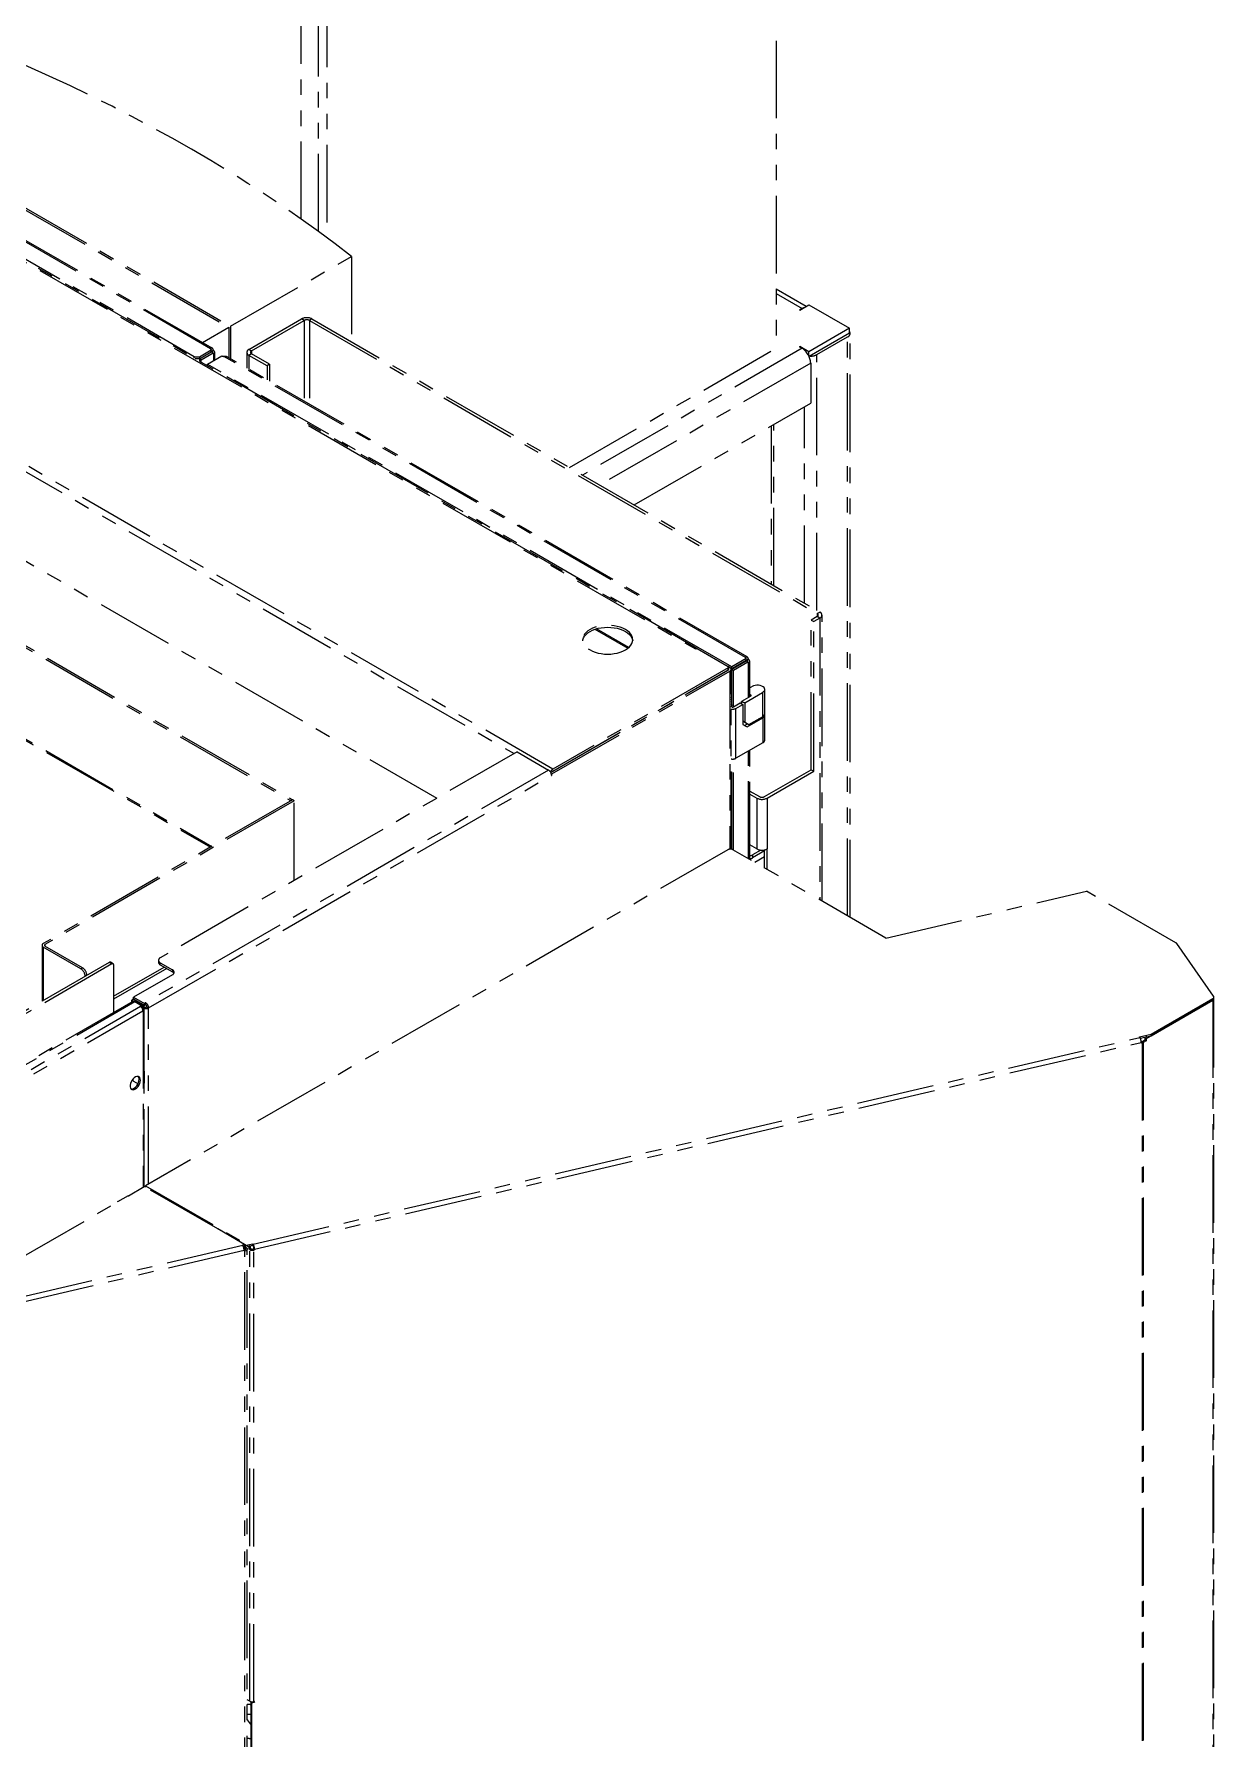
# Paper-space layout 'Blatt1' of a CAD drawing. Header units: millimetres. Extents: x 0 to 1189, y 0 to 841.
# Drawn here: x 747.1 to 843.7, y 173.7 to 313.2 of the extents above; entities that cross this region are included whole.
import ezdxf

# ---------------------------------------------------------------- set-up
doc = ezdxf.new("R2010")
doc.units = ezdxf.units.MM
doc.linetypes.add('PHANTOM', pattern=[12.7, 6.35, -1.27, 1.27, -1.27, 1.27, -1.27])

psp = doc.layouts.new('Blatt1')

# ---------------------------------------------------------------- linework, layer by layer
at = {"color": 7, "linetype": 'PHANTOM', "lineweight": 18}
for p, q in [((807.883, 350.805), (807.883, 287.523)), ((771.113, 329.578), (771.113, 296.562)), ((770.406, 297.083), (770.406, 321.821)), ((768.992, 298.098), (768.992, 321.005)), ((761.713, 287.532), (725.328, 308.537)), ((760.245, 286.832), (723.758, 307.896)), ((801.402, 262.95), (725.786, 306.603)), ((734.789, 305.568), (763.073, 289.24)), ((734.931, 305.65), (763.215, 289.321)), ((763.215, 289.321), (773.114, 295.036)), ((773.114, 295.036), (773.114, 288.057)), ((708.619, 291.942), (780.093, 250.681)), ((810.332, 290.937), (807.883, 292.351)), ((810.004, 290.789), (809.792, 290.666)), ((809.792, 290.666), (809.827, 290.646)), ((809.827, 290.646), (810.57, 291.074)), ((810.57, 291.074), (813.893, 289.156)), ((760.914, 287.993), (763.073, 289.24)), ((763.073, 289.24), (763.073, 286.747)), ((763.215, 289.321), (763.215, 286.665)), ((764.721, 287.432), (769.034, 289.922)), ((764.933, 287.31), (769.247, 289.8)), ((769.671, 289.8), (811.249, 265.798)), ((769.883, 289.922), (811.461, 265.92)), ((813.893, 289.156), (810.57, 287.237)), ((813.893, 288.747), (813.893, 289.156)), ((704.235, 287.535), (768.271, 250.568)), ((809.827, 287.666), (809.792, 287.645)), ((809.792, 287.645), (810.004, 287.523)), ((810.57, 287.237), (809.827, 287.666)), ((809.827, 287.625), (809.827, 287.666)), ((813.893, 288.747), (810.585, 286.837)), ((811.224, 287.002), (813.734, 288.452)), ((813.947, 240.923), (813.947, 288.747)), ((704.094, 287.453), (768.129, 250.486)), ((760.245, 286.832), (760.669, 286.832)), ((760.245, 286.71), (760.245, 286.832)), ((760.669, 286.669), (760.316, 286.669)), ((760.669, 286.832), (761.642, 287.394)), ((760.669, 286.669), (761.642, 287.231)), ((760.669, 286.661), (761.643, 287.223)), ((760.669, 286.832), (760.669, 286.669)), ((760.811, 286.579), (760.669, 286.661)), ((760.669, 286.661), (760.669, 286.465)), ((760.811, 286.579), (761.785, 287.142)), ((760.811, 286.383), (760.811, 286.579)), ((761.327, 286.2), (761.228, 286.143)), ((761.327, 286.208), (762.512, 286.892)), ((804.248, 261.43), (761.327, 286.208)), ((761.327, 286.085), (761.327, 286.208)), ((761.642, 287.231), (761.642, 287.394)), ((761.643, 287.223), (761.785, 287.142)), ((761.834, 287.344), (761.692, 287.262)), ((761.836, 287.34), (761.695, 287.258)), ((761.939, 286.561), (761.939, 287.141)), ((805.504, 262.252), (762.896, 286.849)), ((764.545, 287.188), (764.545, 285.897)), ((766.206, 286.085), (764.721, 286.943)), ((766.418, 286.208), (764.933, 287.065)), ((766.418, 286.208), (766.206, 286.085)), ((766.418, 286.208), (766.418, 284.816)), ((790.961, 277.754), (807.883, 287.523)), ((810.57, 286.87), (810.57, 287.237)), ((810.711, 286.298), (810.711, 283.032)), ((766.206, 286.085), (766.206, 284.938)), ((796.265, 274.692), (810.711, 283.032)), ((807.476, 281.164), (807.476, 268.22)), ((704.166, 279.821), (761.57, 246.683)), ((811.249, 265.553), (810.754, 265.267)), ((810.754, 265.267), (810.966, 265.145)), ((810.754, 253.019), (810.754, 265.267)), ((811.461, 265.43), (810.966, 265.145)), ((811.637, 242.256), (811.637, 265.675)), ((793.046, 264.517), (795.743, 262.96)), ((810.966, 252.896), (810.966, 265.145)), ((801.3, 262.891), (801.271, 262.908)), ((801.406, 262.953), (801.3, 262.891)), ((801.406, 262.953), (803.958, 261.479)), ((789.433, 252.791), (803.958, 261.177)), ((789.526, 252.682), (804.1, 261.095)), ((803.958, 261.356), (789.604, 253.07)), ((789.604, 252.907), (803.958, 261.193)), ((804.1, 261.381), (803.997, 261.44)), ((804.002, 261.254), (804.002, 261.418)), ((804.248, 261.267), (804.183, 261.304)), ((804.202, 246.511), (804.202, 261.238)), ((805.434, 262.114), (804.248, 261.43)), ((805.434, 261.951), (804.248, 261.267)), ((804.248, 261.258), (805.434, 261.943)), ((804.248, 261.267), (804.248, 261.43)), ((804.248, 258.16), (804.248, 261.258)), ((804.248, 261.258), (804.39, 261.177)), ((804.39, 261.177), (805.576, 261.861)), ((804.39, 258.168), (804.39, 261.177)), ((805.434, 261.951), (805.434, 262.114)), ((805.434, 261.943), (805.576, 261.861)), ((805.483, 261.982), (805.625, 262.064)), ((805.627, 262.06), (805.486, 261.978)), ((805.73, 259.003), (805.73, 261.861)), ((801.381, 259.705), (801.395, 259.697)), ((801.406, 259.709), (801.401, 259.717)), ((801.406, 259.703), (801.406, 259.72)), ((806.025, 259.884), (805.73, 259.713)), ((804.248, 258.95), (804.202, 258.924)), ((804.202, 258.92), (804.248, 258.945)), ((804.383, 258.164), (804.943, 258.487)), ((804.595, 258.041), (805.156, 258.365)), ((804.943, 258.487), (805.156, 258.365)), ((805.804, 259.045), (805.04, 258.604)), ((805.04, 258.432), (805.04, 258.604)), ((805.156, 258.365), (805.156, 256.732)), ((805.309, 258.503), (806.769, 259.345)), ((805.309, 258.503), (805.309, 256.905)), ((805.804, 259.127), (805.73, 259.17)), ((806.945, 257.598), (806.945, 259.59)), ((804.241, 258.164), (804.202, 258.186)), ((805.428, 256.836), (805.156, 256.994)), ((805.309, 256.905), (805.651, 256.708)), ((805.428, 256.836), (805.651, 256.708)), ((805.509, 256.528), (806.783, 257.263)), ((805.651, 256.708), (806.769, 257.353)), ((806.934, 257.508), (806.934, 257.532)), ((806.959, 255.467), (806.959, 257.508)), ((805.156, 256.732), (805.509, 256.528)), ((805.297, 256.65), (805.524, 256.781)), ((786.67, 254.478), (757.466, 237.619)), ((786.67, 254.478), (789.251, 252.988)), ((806.783, 255.222), (804.595, 253.959)), ((805.73, 245.666), (805.73, 254.614)), ((789.467, 252.716), (789.526, 252.682)), ((789.526, 252.576), (789.526, 252.682)), ((804.248, 246.502), (804.248, 253.894)), ((804.39, 246.44), (804.39, 253.895)), ((806.935, 250.815), (810.754, 253.019)), ((807.147, 250.692), (810.966, 252.896)), ((810.754, 253.019), (810.966, 252.896)), ((805.73, 251.266), (806.511, 250.815)), ((768.285, 250.559), (747.885, 238.783)), ((768.426, 250.478), (748.026, 238.701)), ((768.271, 250.568), (768.129, 250.486)), ((768.129, 250.486), (768.129, 250.47)), ((768.271, 250.551), (768.271, 250.568)), ((768.426, 250.478), (768.285, 250.559)), ((768.426, 243.947), (768.426, 250.478)), ((805.73, 251.021), (806.299, 250.692)), ((803.923, 246.464), (756.264, 218.951)), ((816.863, 239.239), (804.347, 246.464)), ((806.299, 246.528), (805.73, 246.856)), ((806.626, 246.431), (805.945, 246.038)), ((806.935, 246.364), (805.945, 245.793)), ((806.935, 244.97), (806.935, 246.449)), ((807.147, 244.848), (807.147, 246.528)), ((816.863, 239.239), (833.281, 243.068)), ((840.614, 238.835), (833.281, 243.068)), ((843.696, 234.468), (840.68, 238.778)), ((747.782, 238.64), (747.782, 234.059)), ((750.961, 236.721), (747.885, 238.497)), ((751.102, 236.803), (748.026, 238.579)), ((757.32, 237.415), (757.32, 237.252)), ((753.294, 237.241), (712.27, 213.558)), ((753.506, 237.119), (712.423, 213.402)), ((751.314, 236.109), (751.314, 236.098)), ((751.456, 236.18), (751.456, 236.191)), ((753.606, 237.129), (753.394, 237.251)), ((753.648, 237.037), (753.648, 233.138)), ((758.456, 236.232), (755.284, 234.4)), ((757.466, 237.211), (758.456, 236.64)), ((757.466, 237.048), (758.456, 236.476)), ((755.223, 234.048), (717.478, 212.258)), ((755.274, 234.22), (755.133, 234.138)), ((755.133, 233.995), (755.133, 234.138)), ((755.133, 234.138), (755.266, 234.061)), ((756.158, 233.709), (755.274, 234.22)), ((755.284, 234.4), (756.168, 233.89)), ((755.284, 234.237), (755.284, 234.4)), ((755.284, 234.237), (756.168, 233.727)), ((755.373, 234.033), (755.934, 233.709)), ((755.387, 234.025), (755.394, 234.029)), ((756.047, 233.652), (755.394, 234.029)), ((755.829, 233.649), (755.934, 233.709)), ((755.829, 233.649), (755.835, 233.646)), ((755.934, 233.587), (755.918, 233.578)), ((755.934, 233.587), (755.934, 233.709)), ((755.934, 233.595), (755.941, 233.591)), ((755.941, 233.591), (756.047, 233.652)), ((755.941, 233.552), (755.941, 233.591)), ((755.985, 233.488), (756.047, 233.523)), ((756.047, 233.645), (756.158, 233.709)), ((756.047, 233.523), (756.047, 233.652)), ((756.047, 233.534), (756.158, 233.599)), ((756.047, 233.523), (756.052, 233.52)), ((756.047, 233.279), (756.047, 233.272)), ((756.047, 233.272), (756.052, 233.276)), ((756.14, 228.342), (756.14, 233.398)), ((756.158, 233.599), (756.158, 233.709)), ((756.168, 233.89), (756.264, 233.946)), ((756.168, 233.727), (756.168, 233.89)), ((756.168, 233.727), (756.264, 233.782)), ((756.264, 233.946), (756.264, 233.782)), ((756.37, 233.599), (756.512, 233.517)), ((843.63, 234.15), (838.168, 230.997)), ((838.573, 231.362), (843.63, 234.281)), ((838.573, 231.239), (843.63, 234.159)), ((843.718, 234.281), (843.718, 234.404)), ((843.718, 165.128), (843.718, 234.273)), ((837.628, 231.141), (838.573, 231.362)), ((837.656, 231.101), (837.628, 231.141)), ((837.693, 231.034), (838.573, 231.239)), ((837.781, 230.731), (837.767, 230.727)), ((837.768, 230.634), (837.768, 230.695)), ((837.838, 230.65), (837.768, 230.634)), ((838.061, 230.883), (837.831, 230.75)), ((838.168, 230.821), (837.937, 230.689)), ((838.241, 231.162), (838.061, 231.058)), ((838.061, 231.058), (838.168, 230.997)), ((838.061, 231.058), (838.061, 230.883)), ((838.061, 230.883), (838.168, 230.821)), ((838.168, 230.997), (838.168, 230.821)), ((838.573, 231.239), (838.573, 231.362)), ((755.274, 227.525), (755.643, 227.312)), ((756.138, 228.325), (756.138, 227.345)), ((756.14, 218.88), (756.14, 227.362)), ((754.001, 217.661), (754.864, 218.159)), ((754.836, 218.143), (754.85, 218.135)), ((754.85, 218.135), (756.158, 218.89)), ((754.864, 218.159), (754.864, 218.143)), ((762.168, 215.42), (756.158, 218.89)), ((756.264, 218.951), (764.638, 214.117)), ((756.264, 218.829), (756.264, 218.951)), ((745.721, 212.865), (754.015, 217.653)), ((754.015, 217.653), (754.001, 217.661)), ((754.001, 217.645), (754.001, 217.661)), ((762.168, 215.42), (762.163, 215.417)), ((764.372, 214.142), (762.163, 215.417)), ((762.168, 215.415), (762.168, 215.42)), ((764.638, 213.995), (762.168, 215.42)), ((764.372, 214.142), (764.188, 214.1)), ((764.188, 214.1), (764.216, 214.059)), ((764.372, 214.02), (764.253, 213.992)), ((764.328, 213.686), (764.342, 213.689)), ((764.329, 213.654), (764.329, 213.593)), ((764.329, 213.593), (764.398, 213.609)), ((764.339, 213.861), (764.339, 214.012)), ((764.339, 213.861), (764.445, 213.922)), ((764.392, 213.831), (764.339, 213.861)), ((764.372, 214.02), (764.372, 214.142)), ((764.445, 214.1), (764.372, 214.142)), ((764.372, 214.058), (764.445, 214.1)), ((764.445, 213.922), (764.445, 214.1)), ((764.733, 213.932), (764.445, 214.098)), ((764.498, 213.892), (764.445, 213.922)), ((764.586, 167.582), (764.586, 213.769)), ((764.638, 214.117), (765.039, 214.211)), ((764.638, 213.995), (764.638, 214.117)), ((764.638, 213.995), (765.039, 214.088)), ((764.839, 213.993), (764.733, 213.932)), ((764.733, 213.756), (764.733, 213.932)), ((764.839, 213.818), (764.733, 213.756)), ((764.786, 213.726), (764.733, 213.756)), ((764.839, 213.993), (764.779, 214.028)), ((764.839, 213.818), (764.839, 213.993)), ((764.892, 213.787), (764.839, 213.818)), ((765.039, 214.211), (765.067, 214.171)), ((765.039, 214.088), (765.039, 214.211)), ((765.039, 214.088), (765.067, 214.048)), ((765.124, 213.784), (765.054, 213.768)), ((765.18, 213.704), (765.11, 213.688)), ((765.124, 213.845), (765.124, 213.784)), ((765.124, 213.784), (765.18, 213.704)), ((765.18, 213.765), (765.18, 213.704)), ((764.786, 176.757), (764.586, 176.872)), ((764.87, 176.695), (764.935, 176.71)), ((764.87, 176.695), (764.926, 176.614)), ((764.87, 176.695), (764.87, 145.96)), ((764.926, 176.614), (765.18, 176.674)), ((764.926, 176.614), (764.926, 145.88)), ((765.18, 176.735), (765.11, 176.719)), ((765.143, 176.726), (765.18, 176.674)), ((765.18, 176.674), (765.18, 176.735)), ((764.586, 175.235), (764.821, 174.899)), ((764.821, 174.899), (764.87, 174.843))]:
    psp.add_line(p, q, dxfattribs=at)
at = {"color": 8, "linetype": 'PHANTOM', "lineweight": 18}
for p, q in [((761.586, 287.487), (725.104, 308.547)), ((725.611, 306.585), (801.271, 262.908)), ((789.604, 253.07), (708.817, 299.707)), ((710.903, 297.932), (786.422, 254.335)), ((807.883, 292.013), (810.004, 290.789)), ((810.004, 290.748), (810.004, 290.789)), ((769.247, 289.8), (769.034, 289.922)), ((769.247, 289.8), (769.247, 283.183)), ((769.883, 289.922), (769.671, 289.8)), ((769.671, 289.8), (769.671, 282.938)), ((813.734, 241.045), (813.734, 288.452)), ((761.692, 287.262), (761.642, 287.291)), ((761.695, 287.194), (761.695, 287.258)), ((761.836, 286.502), (761.836, 287.054)), ((805.377, 262.207), (762.673, 286.86)), ((764.721, 287.432), (764.933, 287.31)), ((764.933, 287.065), (764.721, 286.943)), ((764.721, 286.943), (764.721, 285.796)), ((764.933, 287.31), (764.933, 287.065)), ((810.004, 287.523), (792.022, 277.142)), ((810.711, 286.298), (793.436, 276.325)), ((811.224, 266.057), (811.224, 287.002)), ((810.199, 266.649), (810.199, 282.736)), ((807.688, 268.098), (807.688, 281.287)), ((704.094, 279.982), (761.672, 246.742)), ((811.249, 265.798), (811.461, 265.92)), ((811.249, 265.798), (811.249, 265.553)), ((811.461, 265.43), (811.249, 265.553)), ((811.461, 265.43), (811.461, 242.358)), ((795.826, 263.03), (793.179, 264.558)), ((803.958, 261.193), (803.958, 261.356)), ((803.958, 261.177), (803.958, 261.193)), ((804.1, 261.095), (804.1, 246.514)), ((805.483, 261.982), (805.434, 262.011)), ((805.486, 261.914), (805.486, 261.978)), ((805.627, 258.943), (805.627, 261.774)), ((805.804, 259.045), (805.804, 259.127)), ((806.769, 259.345), (806.769, 257.353)), ((804.595, 253.959), (804.595, 258.041)), ((806.783, 257.263), (806.783, 255.222)), ((805.627, 245.725), (805.627, 254.555)), ((789.251, 252.988), (756.264, 233.946)), ((756.512, 233.517), (789.498, 252.56)), ((789.496, 252.593), (789.526, 252.576)), ((806.299, 250.692), (806.299, 246.528)), ((807.147, 250.692), (807.147, 246.528)), ((805.856, 245.757), (805.73, 245.684)), ((805.945, 246.038), (805.945, 245.793)), ((806.935, 245.891), (806.138, 245.43)), ((748.026, 238.701), (748.026, 238.579)), ((747.885, 238.497), (747.885, 234.118)), ((750.961, 236.721), (751.102, 236.803)), ((751.456, 236.191), (751.314, 236.109)), ((753.506, 237.119), (753.294, 237.241)), ((753.648, 234.475), (757.785, 236.864)), ((757.998, 236.741), (753.648, 234.23)), ((757.466, 237.048), (757.466, 237.211)), ((758.456, 236.64), (758.456, 236.476)), ((717.628, 212.243), (755.373, 234.033)), ((718.298, 211.976), (755.835, 233.646)), ((718.51, 211.609), (756.047, 233.279)), ((755.987, 233.483), (756.052, 233.52)), ((756.047, 233.279), (756.052, 233.276)), ((756.052, 233.276), (756.052, 218.829)), ((756.512, 219.094), (756.512, 233.517)), ((843.623, 234.155), (843.63, 234.15)), ((843.63, 234.159), (843.63, 234.281)), ((843.63, 234.15), (843.63, 165.006)), ((765.067, 214.171), (837.656, 231.101)), ((765.18, 213.765), (837.768, 230.695)), ((837.781, 230.731), (837.838, 230.65)), ((837.831, 230.75), (837.937, 230.689)), ((837.838, 230.65), (837.838, 161.857)), ((837.937, 230.689), (837.937, 161.895)), ((755.239, 227.541), (755.239, 227.705)), ((764.216, 214.059), (737.392, 207.803)), ((764.329, 213.654), (737.622, 207.425)), ((764.342, 213.689), (764.398, 213.609)), ((764.392, 213.831), (764.498, 213.892)), ((764.392, 213.708), (764.392, 213.831)), ((764.398, 167.421), (764.398, 213.609)), ((764.892, 213.787), (764.786, 213.726)), ((764.786, 176.757), (764.786, 213.726)), ((765.054, 213.768), (765.11, 213.688)), ((765.067, 214.048), (765.067, 214.171)), ((765.11, 176.719), (765.11, 213.688)), ((765.124, 213.845), (765.18, 213.765))]:
    psp.add_line(p, q, dxfattribs=at)
at = {"color": 7, "linetype": 'PHANTOM', "lineweight": 18, "flags": 128}
for points in [[(773.114, 295.036), (771.775, 296.066), (770.407, 297.083), (769.009, 298.086), (767.582, 299.076), (766.127, 300.052), (764.645, 301.014), (763.134, 301.962), (761.597, 302.895), (760.033, 303.813), (758.443, 304.716), (756.827, 305.603), (755.185, 306.475), (753.519, 307.331), (751.828, 308.171), (750.113, 308.994), (748.375, 309.801), (746.614, 310.591), (744.83, 311.364)], [(810.004, 290.789), (810.142, 290.852), (810.225, 290.875)], [(792.645, 262.826), (792.846, 262.724), (793.069, 262.638), (793.31, 262.569), (793.564, 262.52), (793.827, 262.49), (794.094, 262.479), (794.362, 262.49), (794.625, 262.52), (794.879, 262.569), (795.119, 262.638), (795.342, 262.724), (795.544, 262.826), (795.721, 262.942), (795.87, 263.071), (795.988, 263.21), (796.074, 263.357), (796.127, 263.508), (796.144, 263.663), (796.127, 263.817), (796.074, 263.969), (795.988, 264.116), (795.87, 264.255), (795.721, 264.383), (795.544, 264.5), (795.342, 264.602), (795.119, 264.688), (794.879, 264.756), (794.625, 264.806), (794.362, 264.836), (794.094, 264.846), (793.827, 264.836), (793.564, 264.806), (793.31, 264.756), (793.069, 264.688), (792.846, 264.602), (792.645, 264.5), (792.468, 264.383), (792.319, 264.255), (792.2, 264.116), (792.114, 263.969), (792.062, 263.817), (792.044, 263.663), (792.062, 263.508), (792.114, 263.357), (792.2, 263.21), (792.319, 263.071), (792.468, 262.942), (792.645, 262.826)], [(792.049, 263.581), (792.062, 263.654), (792.114, 263.806), (792.2, 263.952), (792.319, 264.091), (792.468, 264.22), (792.645, 264.336), (792.846, 264.438), (793.069, 264.524), (793.31, 264.593), (793.564, 264.643), (793.827, 264.673), (794.094, 264.683), (794.362, 264.673), (794.625, 264.643), (794.879, 264.593), (795.119, 264.524), (795.342, 264.438), (795.544, 264.336), (795.721, 264.22), (795.87, 264.091), (795.988, 263.952), (796.074, 263.806), (796.127, 263.654), (796.139, 263.581)], [(806.769, 259.345), (806.859, 259.412), (806.918, 259.488), (806.944, 259.571), (806.934, 259.655), (806.89, 259.735), (806.814, 259.806), (806.71, 259.865), (806.585, 259.908), (806.445, 259.932), (806.3, 259.936), (806.157, 259.919), (806.025, 259.884)], [(804.202, 258.598), (804.203, 258.597), (804.248, 258.548)], [(804.202, 258.375), (804.247, 258.29), (804.248, 258.287)], [(806.635, 257.217), (806.501, 257.187), (806.475, 257.183)], [(806.783, 257.263), (806.874, 257.331), (806.934, 257.409), (806.959, 257.494), (806.946, 257.579), (806.944, 257.584)], [(789.498, 252.56), (789.499, 252.554), (789.502, 252.55), (789.507, 252.55), (789.512, 252.551), (789.518, 252.556), (789.522, 252.562), (789.525, 252.569), (789.526, 252.576)], [(843.63, 234.281), (843.659, 234.3), (843.682, 234.322), (843.7, 234.345), (843.712, 234.369), (843.718, 234.394), (843.717, 234.419), (843.71, 234.444), (843.696, 234.468)], [(755.84, 227.607), (755.826, 227.721), (755.787, 227.812), (755.725, 227.876), (755.643, 227.907), (755.547, 227.903), (755.442, 227.866), (755.336, 227.797), (755.235, 227.701), (755.145, 227.583), (755.072, 227.452), (755.021, 227.314), (754.995, 227.18), (754.995, 227.057), (755.021, 226.954), (755.072, 226.876), (755.145, 226.828), (755.235, 226.814), (755.336, 226.835), (755.442, 226.888), (755.547, 226.972), (755.643, 227.079), (755.725, 227.205), (755.787, 227.34), (755.826, 227.477), (755.84, 227.607)], [(755.067, 226.881), (755.129, 226.875), (755.23, 226.896), (755.336, 226.949), (755.441, 227.033), (755.537, 227.141), (755.619, 227.266), (755.681, 227.402), (755.72, 227.538), (755.734, 227.668)], [(764.392, 213.831), (764.414, 213.814), (764.429, 213.794), (764.436, 213.773), (764.433, 213.752), (764.421, 213.732), (764.401, 213.714), (764.374, 213.699), (764.342, 213.689)], [(764.498, 213.892), (764.543, 213.858), (764.573, 213.819), (764.585, 213.777), (764.58, 213.735), (764.556, 213.695), (764.516, 213.659), (764.463, 213.63), (764.398, 213.609)], [(764.87, 174.981), (764.833, 174.97), (764.785, 174.951)]]:
    psp.add_lwpolyline(points, dxfattribs=at)
at = {"color": 7, "linetype": 'PHANTOM', "lineweight": 18}
for centre, radius, start, end in [((769.459, 289.104), 0.922, 62.60967, 117.39033), ((769.459, 289.391), 0.461, 62.60967, 117.39033), ((813.626, 288.744), 0.312, 290.23397, 31.09265), ((761.701, 287.494), 0.115, 183.25911, 239.34949), ((762.068, 287.477), 0.433, 209.66916, 210.33084), ((761.897, 287.148), 0.112, 183.40572, 237.29866), ((762.21, 287.558), 0.433, 209.66916, 210.33084), ((762.666, 287.237), 0.378, 246.00659, 271.08059), ((764.814, 287.188), 0.262, 110.78342, 249.21658), ((764.98, 287.188), 0.131, 110.78342, 249.21658), ((809.176, 286.228), 1.537, 2.60548, 57.39452), ((810.725, 287.95), 1.071, 266.52952, 297.78783), ((811.202, 265.675), 0.131, 290.78342, 69.21658), ((811.368, 265.675), 0.262, 290.78342, 69.21658), ((801.387, 262.726), 0.216, 90.22561, 122.43864), ((803.935, 261.418), 0.0655, 290.78342, 69.21658), ((803.927, 261.262), 0.0754, 294.37466, 354.3052), ((803.931, 261.242), 0.0712, 293.00208, 3.11418), ((804.046, 261.238), 0.153, 290.78342, 69.21658), ((805.492, 262.213), 0.115, 183.25911, 239.34949), ((805.859, 262.197), 0.433, 209.66916, 210.33084), ((805.688, 261.868), 0.112, 183.40572, 237.29866), ((806.001, 262.278), 0.433, 209.66916, 210.33084), ((806.113, 261.048), 2.669, 246.29025, 252.48014), ((805.788, 259.086), 0.0437, 290.78342, 69.21658), ((804.312, 258.588), 0.616, 259.72232, 297.31744), ((804.312, 258.3), 0.154, 242.60967, 297.39033), ((806.583, 257.57), 0.356, 278.42515, 350.08288), ((806.655, 257.62), 0.291, 293.09965, 355.58021), ((806.67, 255.489), 0.29, 292.97166, 355.7082), ((788.961, 252.535), 0.538, 2.60548, 57.39452), ((789.889, 252.623), 0.53, 122.5198, 156.11124), ((789.706, 252.738), 0.197, 121.22194, 141.85425), ((804.312, 254.506), 0.616, 259.72232, 297.31744), ((806.723, 251.511), 0.922, 242.60967, 297.39033), ((806.723, 251.224), 0.461, 242.60967, 297.39033), ((804.135, 246.055), 0.461, 62.60967, 117.39033), ((805.74, 246.426), 0.439, 268.60481, 297.85782), ((805.739, 246.187), 0.445, 268.82521, 297.63743), ((806.723, 247.347), 0.922, 242.60967, 297.39033), ((747.939, 238.64), 0.153, 110.78342, 249.21658), ((748.05, 238.64), 0.0655, 110.78342, 249.21658), ((840.516, 238.656), 0.204, 36.50448, 61.30652), ((757.544, 237.415), 0.218, 110.78342, 249.21658), ((750.547, 236.074), 0.768, 2.60548, 57.39452), ((750.688, 236.156), 0.768, 2.60548, 57.39452), ((753.353, 237.159), 0.101, 65.69288, 125.61758), ((753.562, 237.051), 0.0873, 350.78596, 129.20329), ((757.57, 237.277), 0.251, 185.6948, 245.62534), ((758.379, 236.436), 0.218, 290.78342, 69.21658), ((758.315, 236.205), 0.306, 29.11172, 62.53693), ((755.285, 233.91), 0.151, 54.38242, 114.30712), ((755.586, 233.258), 0.461, 2.60548, 57.39452), ((756.005, 233.398), 0.131, 290.78342, 69.21658), ((756.262, 234.008), 0.551, 253.36626, 296.94571), ((756.264, 233.803), 0.231, 242.60967, 297.39033), ((755.974, 233.492), 0.538, 2.60548, 57.39452), ((756.14, 233.588), 0.231, 2.60548, 57.39452), ((843.57, 234.295), 0.149, 293.94189, 354.73797), ((843.571, 234.285), 0.147, 293.76709, 356.72634), ((836.961, 230.69), 0.808, 0.38722, 30.59085), ((837.742, 230.91), 0.184, 282.55051, 299.27304), ((837.758, 231.009), 0.367, 282.55051, 299.27304), ((755.138, 227.27), 0.289, 61.95976, 91.1441), ((755.404, 227.692), 0.331, 355.87021, 39.83403), ((756.039, 228.342), 0.101, 350.57841, 359.98319), ((756.039, 227.362), 0.101, 350.56866, 9.43134), ((763.521, 213.648), 0.808, 0.38722, 30.59085), ((764.999, 214.142), 0.467, 242.84258, 283.75996), ((764.998, 213.995), 0.234, 242.84258, 283.75996), ((764.372, 213.76), 0.808, 0.38722, 30.59085), ((764.72, 213.843), 0.404, 0.38722, 30.59085), ((764.674, 175.38), 1.105, 79.79338, 94.5883), ((764.999, 177.173), 0.467, 242.84258, 283.75996), ((764.674, 174.564), 1.105, 79.79338, 94.5883), ((764.87, 175.404), 1.694, 260.35257, 270.01492)]:
    psp.add_arc(centre, radius, start, end, dxfattribs=at)
psp.add_ellipse((806.345, 256.307), major_axis=(2.15, -1.241), ratio=0.0000704, start_param=2.0734099, end_param=2.1570229, dxfattribs=at)
for points, knots in [([(761.834, 287.344), (761.82, 287.378), (761.793, 287.447), (761.74, 287.518), (761.685, 287.55), (761.635, 287.544), (761.604, 287.517), (761.589, 287.493), (761.586, 287.487)], [0, 0, 0, 0, 0.2038531, 0.4086266, 0.5912748, 0.7640783, 0.9426276, 1, 1, 1, 1]), ([(761.642, 287.331), (761.648, 287.324), (761.666, 287.303), (761.682, 287.279), (761.692, 287.262)], [0, 0, 0, 0, 0.3433628, 1, 1, 1, 1]), ([(761.695, 287.258), (761.704, 287.24), (761.718, 287.21), (761.728, 287.182), (761.732, 287.172)], [0, 0, 0, 0, 0.6286134, 1, 1, 1, 1]), ([(761.836, 287.054), (761.859, 287.057), (761.905, 287.062), (761.94, 287.106), (761.94, 287.168), (761.91, 287.24), (761.87, 287.298), (761.843, 287.332), (761.836, 287.34)], [0, 0, 0, 0, 0.2038531, 0.4086266, 0.5912748, 0.7640783, 0.9426276, 1, 1, 1, 1]), ([(762.673, 286.86), (762.709, 286.865), (762.782, 286.875), (762.86, 286.869), (762.886, 286.851), (762.894, 286.846)], [0, 0, 0, 0, 0.40819382, 0.81823069, 1, 1, 1, 1]), ([(805.625, 262.064), (805.611, 262.098), (805.584, 262.167), (805.531, 262.238), (805.476, 262.27), (805.427, 262.264), (805.395, 262.236), (805.381, 262.213), (805.377, 262.207)], [0, 0, 0, 0, 0.2038531, 0.4086266, 0.5912748, 0.7640783, 0.9426276, 1, 1, 1, 1]), ([(805.434, 262.05), (805.44, 262.043), (805.457, 262.023), (805.473, 261.998), (805.483, 261.982)], [0, 0, 0, 0, 0.3433628, 1, 1, 1, 1]), ([(805.486, 261.978), (805.495, 261.96), (805.51, 261.93), (805.52, 261.902), (805.523, 261.892)], [0, 0, 0, 0, 0.62861335, 1, 1, 1, 1]), ([(805.627, 261.774), (805.65, 261.776), (805.696, 261.782), (805.731, 261.826), (805.731, 261.888), (805.701, 261.96), (805.661, 262.018), (805.634, 262.052), (805.627, 262.06)], [0, 0, 0, 0, 0.2038531, 0.4086266, 0.5912748, 0.7640783, 0.9426276, 1, 1, 1, 1]), ([(804.248, 258.736), (804.238, 258.741), (804.222, 258.748), (804.21, 258.755), (804.206, 258.758)], [0, 0, 0, 0, 0.6961316, 1, 1, 1, 1])]:
    psp.add_open_spline(points, degree=3, knots=knots, dxfattribs=at)

doc.saveas('drawing.dxf')
